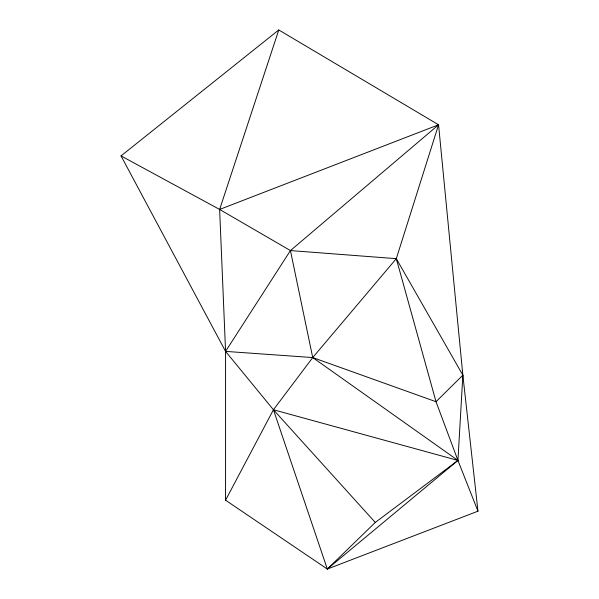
<?xml version="1.0" encoding="UTF-8"?>
<svg xmlns="http://www.w3.org/2000/svg" width="599" height="599" viewBox="0 0 599 599"><rect width="100%" height="100%" fill="white"/><g stroke="black" fill="none" stroke-linecap="round" stroke-linejoin="round"><path stroke-width="0.9" d="M278.775 29.95L219.631 209.448L225.568 351.388L225.568 500.202L327.316 569.05L477.965 511.187L457.936 460.429L462.862 375.169L438.565 124.787L278.775 29.95L121.035 155.897L225.568 351.388L273.429 409.746L375.266 522.448L457.936 460.429L436.02 401.712L396.306 258.663L438.565 124.787L219.631 209.448L121.035 155.897M225.568 500.202L273.429 409.746L312.723 357.566L396.306 258.663L462.862 375.169L477.965 511.187M438.565 124.787L290.44 250.577L225.568 351.388L312.723 357.566L436.02 401.712L462.862 375.169M327.316 569.05L457.936 460.429L273.429 409.746L327.316 569.05L375.266 522.448M219.631 209.448L290.44 250.577L396.306 258.663M457.936 460.429L312.723 357.566L290.44 250.577"/></g></svg>
